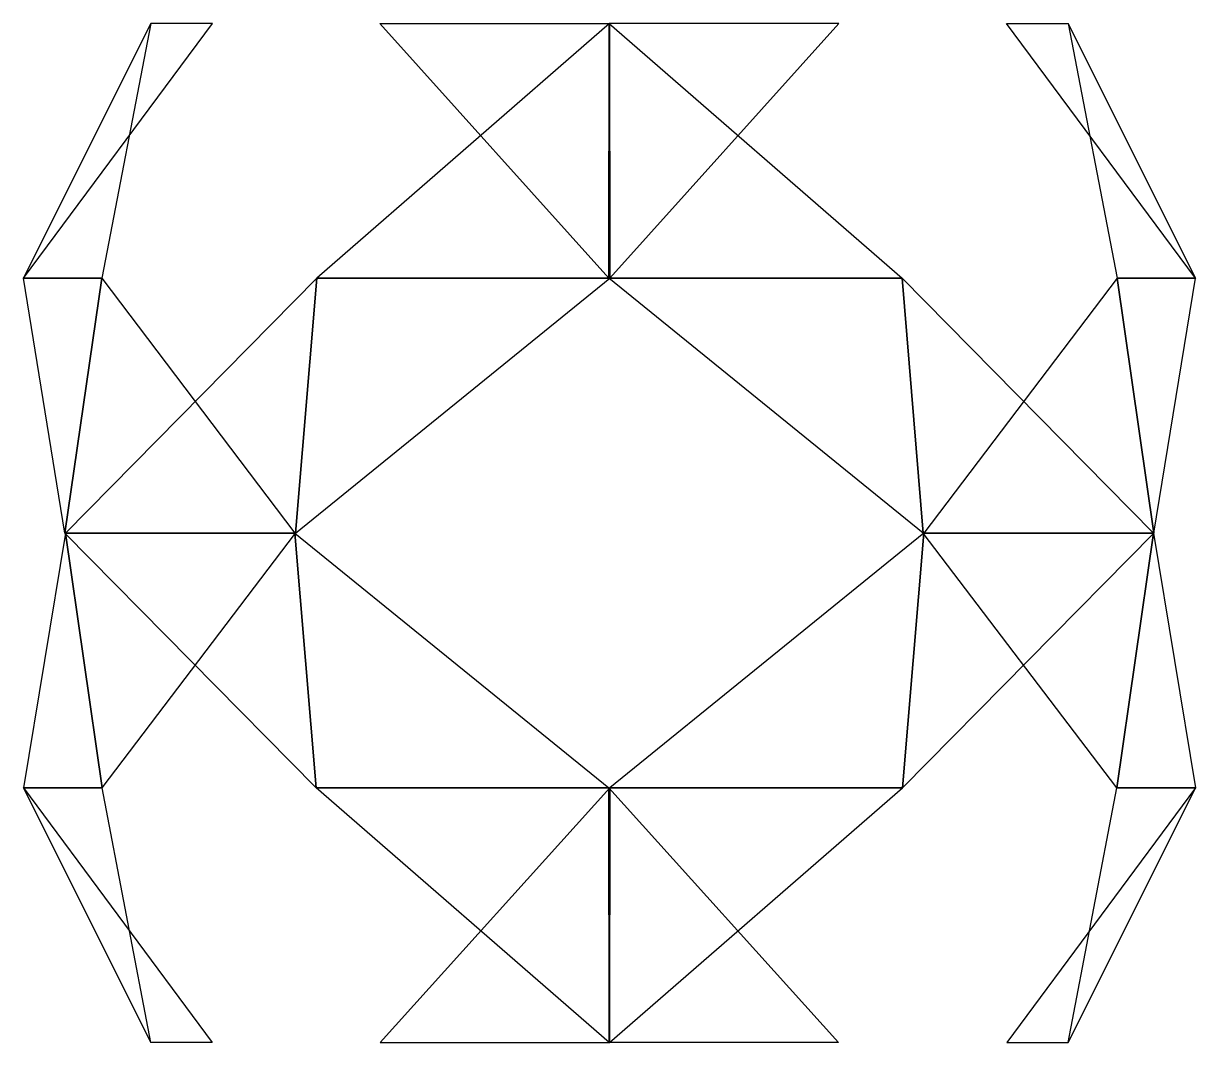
# Model space of a CAD drawing. Header units: metres. Extents: x -1.73 to 1.73, y 0 to 3.
import ezdxf

# ---------------------------------------------------------------- set-up
doc = ezdxf.new("R2010")
doc.units = ezdxf.units.M

msp = doc.modelspace()

# ---------------------------------------------------------------- linework, layer by layer
at = {"layer": 'transporter'}
for points in [[(-1.169315, 3, 0.675878), (-1.350595, 3, 0.000799), (-1.725594, 2.25, 0.001021)], [(-1.350595, 3, 0.000799), (-1.495003, 2.25, -0.861768), (-1.725594, 2.25, 0.001021)], [(0.000407, 3, 1.350601), (-0.862203, 2.25, 1.494753), (0.000518, 2.25, 1.725599)], [(-0.676219, 3, -1.169124), (-0.001194, 3, -1.350604), (-0.001527, 2.25, -1.725602)], [(-0.001194, 3, -1.350604), (0.861331, 2.25, -1.495267), (-0.001527, 2.25, -1.725602)], [(0.67554, 3, 1.169521), (0.000407, 3, 1.350601), (0.000518, 2.25, 1.725599)], [(1.168929, 3, -0.676574), (1.35061, 3, -0.000002), (1.725608, 2.25, -0.000002)], [(1.35061, 3, -0.000002), (1.494506, 2.25, 0.862651), (1.725608, 2.25, -0.000002)], [(-1.725594, 2.25, 0.001021), (-1.495003, 2.25, -0.861768), (-1.603299, 1.5, -0.924193)], [(-1.495003, 2.25, -0.861768), (-0.926559, 1.5, -1.601937), (-1.603299, 1.5, -0.924193)], [(-0.862203, 2.25, 1.494753), (-1.602203, 1.5, 0.92609), (-0.92466, 1.5, 1.603031)], [(0.000518, 2.25, 1.725599), (-0.862203, 2.25, 1.494753), (-0.92466, 1.5, 1.603031)], [(-0.001527, 2.25, -1.725602), (0.861331, 2.25, -1.495267), (0.923723, 1.5, -1.603582)], [(0.861331, 2.25, -1.495267), (1.601668, 1.5, -0.927043), (0.923723, 1.5, -1.603582)], [(1.494506, 2.25, 0.862651), (0.925624, 1.5, 1.602482), (1.602765, 1.5, 0.92514)], [(1.725608, 2.25, -0.000002), (1.494506, 2.25, 0.862651), (1.602765, 1.5, 0.92514)], [(-1.602203, 1.5, 0.92609), (-1.725594, 0.75, 0.001021), (-1.493981, 0.75, 0.863537)], [(-1.603299, 1.5, -0.924193), (-0.926559, 1.5, -1.601937), (-0.863974, 0.75, -1.493733)], [(-0.92466, 1.5, 1.603031), (-1.602203, 1.5, 0.92609), (-1.493981, 0.75, 0.863537)], [(-0.926559, 1.5, -1.601937), (-0.001527, 0.75, -1.725602), (-0.863974, 0.75, -1.493733)], [(0.925624, 1.5, 1.602482), (0.000518, 0.75, 1.725599), (0.863103, 0.75, 1.494242)], [(1.602765, 1.5, 0.92514), (0.925624, 1.5, 1.602482), (0.863103, 0.75, 1.494242)], [(0.923723, 1.5, -1.603582), (1.601668, 1.5, -0.927043), (1.493483, 0.75, -0.864425)], [(1.601668, 1.5, -0.927043), (1.725608, 0.75, -0.000002), (1.493483, 0.75, -0.864425)], [(-1.493981, 0.75, 0.863537), (-1.725594, 0.75, 0.001021), (-1.350595, 0, 0.000799)], [(-1.725594, 0.75, 0.001021), (-1.170116, 0, -0.674494), (-1.350595, 0, 0.000799)], [(-0.863974, 0.75, -1.493733), (-0.001527, 0.75, -1.725602), (-0.001194, 0, -1.350604)], [(0.000518, 0.75, 1.725599), (-0.674832, 0, 1.169922), (0.000407, 0, 1.350601)], [(-0.001527, 0.75, -1.725602), (0.674153, 0, -1.170324), (-0.001194, 0, -1.350604)], [(0.863103, 0.75, 1.494242), (0.000518, 0.75, 1.725599), (0.000407, 0, 1.350601)], [(1.725608, 0.75, -0.000002), (1.16973, 0, 0.675184), (1.35061, 0, -0.000002)], [(1.493483, 0.75, -0.864425), (1.725608, 0.75, -0.000002), (1.35061, 0, -0.000002)]]:
    msp.add_3dface(points, dxfattribs=at)

doc.saveas('drawing.dxf')
